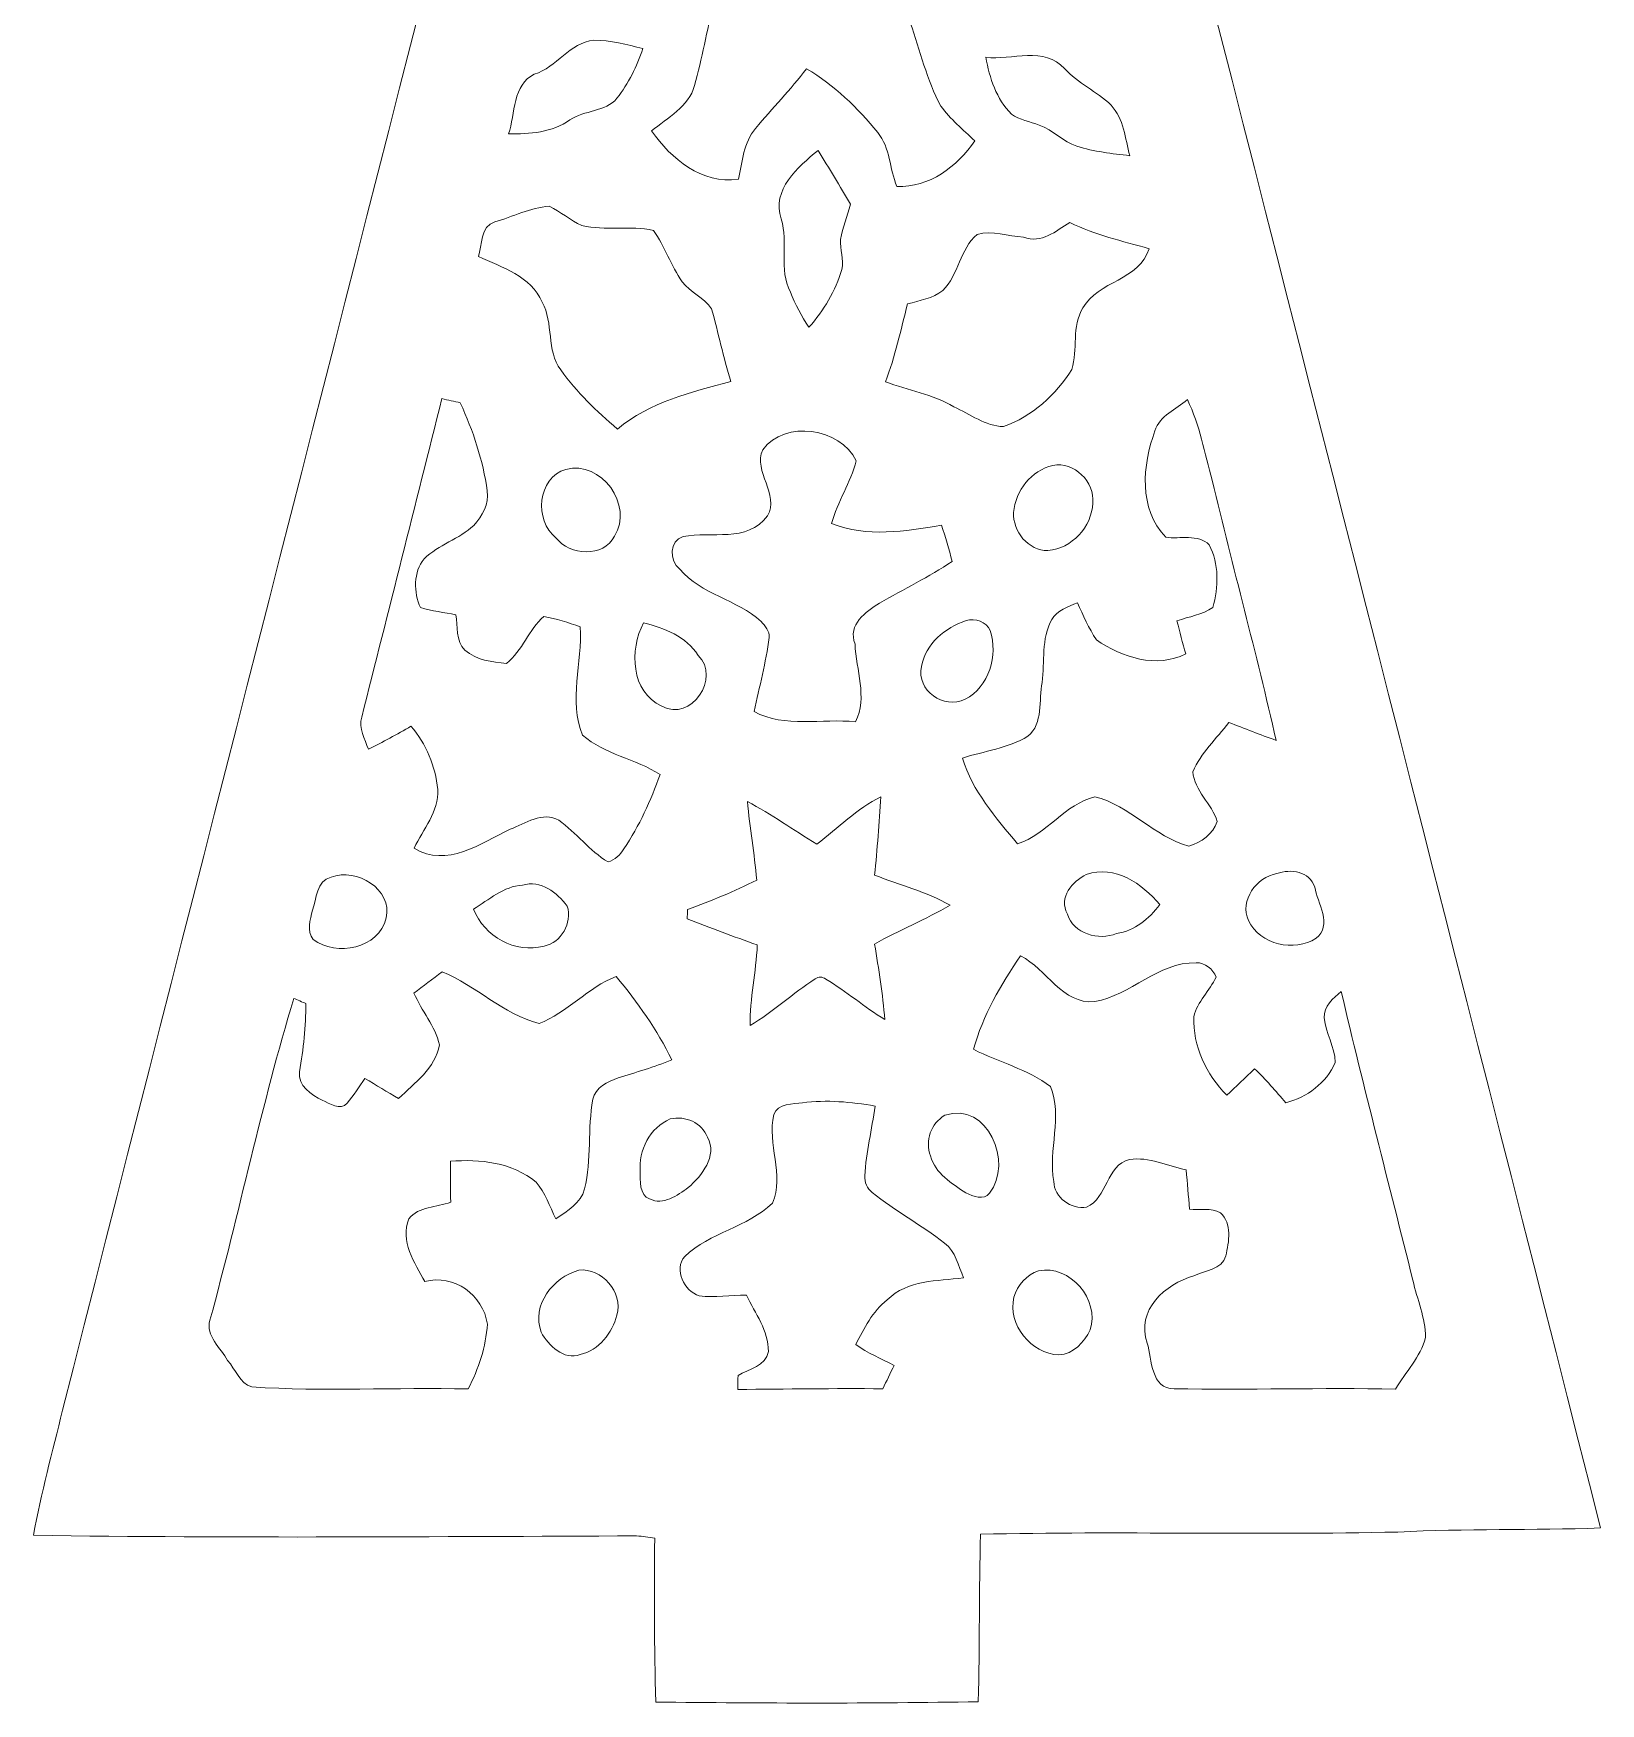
# Model space of a CAD drawing. Header units: centimetres. Extents: x -13.8 to 13.8, y -15.8 to 15.8.
# Drawn here: x -13.82 to 1.5, y -15.81 to 0.51 of the extents above; entities that cross this region are included whole.
import ezdxf

# ---------------------------------------------------------------- set-up
doc = ezdxf.new("R2010")
doc.units = ezdxf.units.CM
doc.header["$MEASUREMENT"] = 0
doc.layers.add('Layer 1', color=7, linetype='Continuous')

msp = doc.modelspace()

# ---------------------------------------------------------------- linework, layer by layer
at = {"layer": 'Layer 1', "color": 251, "lineweight": 9}
for points, knots in [([(-6.20995, 15.78736), (-6.17432, 15.79407), (-6.13833, 15.80042), (-6.10235, 15.80677), (-6.10235, 15.80677), (-5.94289, 14.9728), (-5.69313, 14.15929), (-5.4924, 13.3345), (-5.4924, 13.3345), (-3.16547, 4.19015), (-0.82444, -4.95139), (1.4979, -14.09645), (1.4979, -14.09645), (0.83785, -14.11868), (0.1771, -14.10245), (-0.4826, -14.13561), (-0.4826, -14.13561), (-1.8422, -14.16736), (-3.20287, -14.12609), (-4.56247, -14.15748), (-4.56247, -14.15748), (-4.57835, -14.70252), (-4.56953, -15.24827), (-4.58505, -15.79367), (-4.58505, -15.79367), (-5.63562, -15.81201), (-6.68655, -15.80919), (-7.73747, -15.79684), (-7.73747, -15.79684), (-7.75335, -15.26309), (-7.74947, -14.72898), (-7.7477, -14.19558), (-7.7477, -14.19558), (-7.80697, -14.18676), (-7.86588, -14.17759), (-7.9255, -14.17406), (-7.9255, -14.17406), (-9.89012, -14.17971), (-11.85545, -14.19735), (-13.82007, -14.16771), (-13.82007, -14.16771), (-13.74493, -13.75637), (-13.6331, -13.3528), (-13.53573, -12.94675), (-13.53573, -12.94675), (-11.27231, -4.05393), (-8.99548, 4.83538), (-6.73029, 13.72785), (-6.73029, 13.72785), (-6.56696, 14.41682), (-6.36058, 15.09521), (-6.20995, 15.78736), (-6.20995, 15.78736), (-6.20995, 15.78736), (-6.20995, 15.78736), (-6.20995, 15.78736)], [0, 0, 0, 0, 0.06666667, 0.06666667, 0.06666667, 0.06666667, 0.13333333, 0.13333333, 0.13333333, 0.13333333, 0.2, 0.2, 0.2, 0.2, 0.26666667, 0.26666667, 0.26666667, 0.26666667, 0.33333333, 0.33333333, 0.33333333, 0.33333333, 0.4, 0.4, 0.4, 0.4, 0.46666667, 0.46666667, 0.46666667, 0.46666667, 0.53333333, 0.53333333, 0.53333333, 0.53333333, 0.6, 0.6, 0.6, 0.6, 0.66666667, 0.66666667, 0.66666667, 0.66666667, 0.73333333, 0.73333333, 0.73333333, 0.73333333, 0.8, 0.8, 0.8, 0.8, 0.86666667, 0.86666667, 0.86666667, 0.86666667, 1, 1, 1, 1]), ([(-7.69373, 3.03092), (-7.54874, 2.86511), (-7.36882, 2.72047), (-7.29121, 2.50704), (-7.29121, 2.50704), (-7.20725, 2.28656), (-7.1434, 2.05866), (-7.06896, 1.83465), (-7.06896, 1.83465), (-7.34554, 1.76092), (-7.61859, 1.67414), (-7.89446, 1.59864), (-7.89446, 1.59864), (-8.09837, 1.56266), (-8.29204, 1.65262), (-8.47125, 1.73622), (-8.47125, 1.73622), (-8.59613, 1.46035), (-8.61236, 1.15238), (-8.49877, 0.87121), (-8.49877, 0.87121), (-8.30827, 0.9206), (-8.11671, 0.99751), (-7.91527, 0.95835), (-7.91527, 0.95835), (-7.66727, 0.91778), (-7.42491, 0.84934), (-7.17867, 0.7996), (-7.17867, 0.7996), (-7.23194, 0.53008), (-7.28733, 0.26091), (-7.35753, -0.00473), (-7.35753, -0.00473), (-7.41609, -0.21217), (-7.62247, -0.31871), (-7.77769, -0.44782), (-7.77769, -0.44782), (-7.58543, -0.72264), (-7.28839, -0.96993), (-6.92997, -0.91843), (-6.92997, -0.91843), (-6.89116, -0.74945), (-6.87811, -0.56071), (-6.76134, -0.42242), (-6.76134, -0.42242), (-6.59624, -0.22769), (-6.41985, -0.04213), (-6.26322, 0.15966), (-6.26322, 0.15966), (-5.99369, 0.00091), (-5.76298, -0.22134), (-5.56789, -0.4637), (-5.56789, -0.4637), (-5.4416, -0.61328), (-5.45571, -0.81753), (-5.38057, -0.98898), (-5.38057, -0.98898), (-5.06165, -1.0038), (-4.79143, -0.79531), (-4.61892, -0.54413), (-4.61892, -0.54413), (-4.73357, -0.43548), (-4.8581, -0.33388), (-4.94947, -0.20441), (-4.94947, -0.20441), (-5.09199, 0.04959), (-5.1495, 0.33852), (-5.2511, 0.6091), (-5.2511, 0.6091), (-4.96182, 0.72022), (-4.66795, 0.82747), (-4.36033, 0.87792), (-4.36033, 0.87792), (-4.17054, 0.88285), (-3.99803, 0.79572), (-3.82411, 0.73187), (-3.82411, 0.73187), (-3.76237, 0.85534), (-3.68512, 0.98375), (-3.69605, 1.12698), (-3.69605, 1.12698), (-3.69852, 1.29455), (-3.76378, 1.44906), (-3.81882, 1.60393), (-3.81882, 1.60393), (-4.01355, 1.54996), (-4.20828, 1.45365), (-4.41607, 1.50516), (-4.41607, 1.50516), (-4.66231, 1.54326), (-4.9022, 1.61205), (-5.14456, 1.66779), (-5.14456, 1.66779), (-5.09199, 1.94754), (-5.04049, 2.22906), (-4.95582, 2.50105), (-4.95582, 2.50105), (-4.89514, 2.69684), (-4.71099, 2.81079), (-4.56071, 2.93144), (-4.56071, 2.93144), (-4.77167, 3.16215), (-5.03908, 3.33819), (-5.34917, 3.39428), (-5.34917, 3.39428), (-5.41267, 3.2126), (-5.43489, 3.00834), (-5.56013, 2.85524), (-5.56013, 2.85524), (-5.72241, 2.66332), (-5.90162, 2.48694), (-6.06883, 2.29961), (-6.06883, 2.29961), (-6.32107, 2.48306), (-6.5405, 2.70919), (-6.74617, 2.94202), (-6.74617, 2.94202), (-6.86788, 3.07607), (-6.84459, 3.26799), (-6.87282, 3.43485), (-6.87282, 3.43485), (-7.19808, 3.43238), (-7.46054, 3.23447), (-7.69373, 3.03092), (-7.69373, 3.03092), (-7.69373, 3.03092), (-7.69373, 3.03092), (-7.69373, 3.03092)], [0, 0, 0, 0, 0.03030303, 0.03030303, 0.03030303, 0.03030303, 0.06060606, 0.06060606, 0.06060606, 0.06060606, 0.09090909, 0.09090909, 0.09090909, 0.09090909, 0.12121212, 0.12121212, 0.12121212, 0.12121212, 0.15151515, 0.15151515, 0.15151515, 0.15151515, 0.18181818, 0.18181818, 0.18181818, 0.18181818, 0.21212121, 0.21212121, 0.21212121, 0.21212121, 0.24242424, 0.24242424, 0.24242424, 0.24242424, 0.27272727, 0.27272727, 0.27272727, 0.27272727, 0.3030303, 0.3030303, 0.3030303, 0.3030303, 0.33333333, 0.33333333, 0.33333333, 0.33333333, 0.36363636, 0.36363636, 0.36363636, 0.36363636, 0.39393939, 0.39393939, 0.39393939, 0.39393939, 0.42424242, 0.42424242, 0.42424242, 0.42424242, 0.45454545, 0.45454545, 0.45454545, 0.45454545, 0.48484848, 0.48484848, 0.48484848, 0.48484848, 0.51515152, 0.51515152, 0.51515152, 0.51515152, 0.54545455, 0.54545455, 0.54545455, 0.54545455, 0.57575758, 0.57575758, 0.57575758, 0.57575758, 0.60606061, 0.60606061, 0.60606061, 0.60606061, 0.63636364, 0.63636364, 0.63636364, 0.63636364, 0.66666667, 0.66666667, 0.66666667, 0.66666667, 0.6969697, 0.6969697, 0.6969697, 0.6969697, 0.72727273, 0.72727273, 0.72727273, 0.72727273, 0.75757576, 0.75757576, 0.75757576, 0.75757576, 0.78787879, 0.78787879, 0.78787879, 0.78787879, 0.81818182, 0.81818182, 0.81818182, 0.81818182, 0.84848485, 0.84848485, 0.84848485, 0.84848485, 0.87878788, 0.87878788, 0.87878788, 0.87878788, 0.90909091, 0.90909091, 0.90909091, 0.90909091, 0.93939394, 0.93939394, 0.93939394, 0.93939394, 1, 1, 1, 1]), ([(-8.34249, 0.438), (-8.58167, 0.41578), (-8.70267, 0.17377), (-8.92492, 0.10674), (-8.92492, 0.10674), (-9.13694, 0.0062), (-9.11013, -0.28025), (-9.17575, -0.4771), (-9.17575, -0.4771), (-8.97008, -0.47922), (-8.74889, -0.46193), (-8.57532, -0.34058), (-8.57532, -0.34058), (-8.43492, -0.24145), (-8.23136, -0.26579), (-8.116, -0.12856), (-8.116, -0.12856), (-8.00523, 0.01749), (-7.91986, 0.18224), (-7.86236, 0.35616), (-7.86236, 0.35616), (-8.01934, 0.39743), (-8.1795, 0.438), (-8.34249, 0.438), (-8.34249, 0.438), (-8.34249, 0.438), (-8.34249, 0.438), (-8.34249, 0.438)], [0, 0, 0, 0, 0.125, 0.125, 0.125, 0.125, 0.25, 0.25, 0.25, 0.25, 0.375, 0.375, 0.375, 0.375, 0.5, 0.5, 0.5, 0.5, 0.625, 0.625, 0.625, 0.625, 0.75, 0.75, 0.75, 0.75, 1, 1, 1, 1]), ([(-4.51062, 0.27184), (-4.47463, 0.07005), (-4.40725, -0.13456), (-4.2612, -0.28413), (-4.2612, -0.28413), (-4.179, -0.33881), (-4.07952, -0.35645), (-3.98815, -0.39138), (-3.98815, -0.39138), (-3.85445, -0.439), (-3.75673, -0.5533), (-3.62056, -0.5967), (-3.62056, -0.5967), (-3.45369, -0.64996), (-3.27801, -0.66901), (-3.1048, -0.68983), (-3.1048, -0.68983), (-3.14783, -0.52261), (-3.163, -0.32823), (-3.28683, -0.19523), (-3.28683, -0.19523), (-3.42653, -0.06012), (-3.61138, 0.01643), (-3.74227, 0.16178), (-3.74227, 0.16178), (-3.93241, 0.38297), (-4.26297, 0.24186), (-4.51062, 0.27184), (-4.51062, 0.27184), (-4.51062, 0.27184), (-4.51062, 0.27184), (-4.51062, 0.27184)], [0, 0, 0, 0, 0.11111111, 0.11111111, 0.11111111, 0.11111111, 0.22222222, 0.22222222, 0.22222222, 0.22222222, 0.33333333, 0.33333333, 0.33333333, 0.33333333, 0.44444444, 0.44444444, 0.44444444, 0.44444444, 0.55555556, 0.55555556, 0.55555556, 0.55555556, 0.66666667, 0.66666667, 0.66666667, 0.66666667, 0.77777778, 0.77777778, 0.77777778, 0.77777778, 1, 1, 1, 1]), ([(-6.51157, -1.3079), (-6.43537, -1.54108), (-6.53979, -1.79826), (-6.42055, -2.02156), (-6.42055, -2.02156), (-6.37505, -2.14257), (-6.31155, -2.25757), (-6.23958, -2.36552), (-6.23958, -2.36552), (-6.09388, -2.20289), (-5.98276, -2.00957), (-5.91714, -1.80108), (-5.91714, -1.80108), (-5.89527, -1.70336), (-5.93972, -1.60599), (-5.93125, -1.50792), (-5.93125, -1.50792), (-5.91114, -1.39045), (-5.86246, -1.27897), (-5.83424, -1.16431), (-5.83424, -1.16431), (-5.93795, -0.98757), (-6.04308, -0.81189), (-6.14997, -0.63762), (-6.14997, -0.63762), (-6.34894, -0.79954), (-6.60576, -1.02285), (-6.51157, -1.3079), (-6.51157, -1.3079), (-6.51157, -1.3079), (-6.51157, -1.3079), (-6.51157, -1.3079)], [0, 0, 0, 0, 0.11111111, 0.11111111, 0.11111111, 0.11111111, 0.22222222, 0.22222222, 0.22222222, 0.22222222, 0.33333333, 0.33333333, 0.33333333, 0.33333333, 0.44444444, 0.44444444, 0.44444444, 0.44444444, 0.55555556, 0.55555556, 0.55555556, 0.55555556, 0.66666667, 0.66666667, 0.66666667, 0.66666667, 0.77777778, 0.77777778, 0.77777778, 0.77777778, 1, 1, 1, 1]), ([(-9.31122, -1.33682), (-9.45197, -1.37845), (-9.43257, -1.56825), (-9.47032, -1.67408), (-9.47032, -1.67408), (-9.23784, -1.78203), (-8.95985, -1.86493), (-8.84661, -2.11964), (-8.84661, -2.11964), (-8.73407, -2.3246), (-8.80815, -2.5913), (-8.66528, -2.78322), (-8.66528, -2.78322), (-8.51006, -3.00124), (-8.31427, -3.18504), (-8.11248, -3.35966), (-8.11248, -3.35966), (-7.79533, -3.0979), (-7.39034, -2.99877), (-7.00228, -2.89399), (-7.00228, -2.89399), (-7.07813, -2.66081), (-7.1247, -2.4195), (-7.19173, -2.18421), (-7.19173, -2.18421), (-7.26334, -2.07519), (-7.40092, -2.0265), (-7.47924, -1.92138), (-7.47924, -1.92138), (-7.5879, -1.76298), (-7.64681, -1.5753), (-7.7597, -1.42043), (-7.7597, -1.42043), (-7.9883, -1.36787), (-8.2303, -1.4296), (-8.45961, -1.37069), (-8.45961, -1.37069), (-8.57356, -1.32342), (-8.66563, -1.23487), (-8.77746, -1.18336), (-8.77746, -1.18336), (-8.96302, -1.19642), (-9.13447, -1.28602), (-9.31122, -1.33682), (-9.31122, -1.33682), (-9.31122, -1.33682), (-9.31122, -1.33682), (-9.31122, -1.33682)], [0, 0, 0, 0, 0.07692308, 0.07692308, 0.07692308, 0.07692308, 0.15384615, 0.15384615, 0.15384615, 0.15384615, 0.23076923, 0.23076923, 0.23076923, 0.23076923, 0.30769231, 0.30769231, 0.30769231, 0.30769231, 0.38461538, 0.38461538, 0.38461538, 0.38461538, 0.46153846, 0.46153846, 0.46153846, 0.46153846, 0.53846154, 0.53846154, 0.53846154, 0.53846154, 0.61538462, 0.61538462, 0.61538462, 0.61538462, 0.69230769, 0.69230769, 0.69230769, 0.69230769, 0.76923077, 0.76923077, 0.76923077, 0.76923077, 0.84615385, 0.84615385, 0.84615385, 0.84615385, 1, 1, 1, 1]), ([(-4.14196, -1.48393), (-4.2926, -1.48111), (-4.44782, -1.41055), (-4.59634, -1.45924), (-4.59634, -1.45924), (-4.76462, -1.59964), (-4.77661, -1.85329), (-4.93113, -2.00675), (-4.93113, -2.00675), (-5.0292, -2.08612), (-5.15902, -2.10376), (-5.27685, -2.13764), (-5.27685, -2.13764), (-5.34176, -2.39304), (-5.39715, -2.65234), (-5.4931, -2.89858), (-5.4931, -2.89858), (-5.26909, -2.97901), (-5.03026, -3.0217), (-4.82247, -3.14376), (-4.82247, -3.14376), (-4.66443, -3.21185), (-4.51485, -3.33356), (-4.33705, -3.33567), (-4.33705, -3.33567), (-4.05941, -3.2376), (-3.82552, -3.02452), (-3.66995, -2.77758), (-3.66995, -2.77758), (-3.60962, -2.58248), (-3.67524, -2.35741), (-3.56235, -2.17714), (-3.56235, -2.17714), (-3.41418, -1.9115), (-3.00813, -1.90938), (-2.915, -1.59788), (-2.915, -1.59788), (-3.17747, -1.52521), (-3.44311, -1.4603), (-3.69005, -1.34282), (-3.69005, -1.34282), (-3.82728, -1.4229), (-3.96628, -1.55555), (-4.14196, -1.48393), (-4.14196, -1.48393), (-4.14196, -1.48393), (-4.14196, -1.48393), (-4.14196, -1.48393)], [0, 0, 0, 0, 0.07692308, 0.07692308, 0.07692308, 0.07692308, 0.15384615, 0.15384615, 0.15384615, 0.15384615, 0.23076923, 0.23076923, 0.23076923, 0.23076923, 0.30769231, 0.30769231, 0.30769231, 0.30769231, 0.38461538, 0.38461538, 0.38461538, 0.38461538, 0.46153846, 0.46153846, 0.46153846, 0.46153846, 0.53846154, 0.53846154, 0.53846154, 0.53846154, 0.61538462, 0.61538462, 0.61538462, 0.61538462, 0.69230769, 0.69230769, 0.69230769, 0.69230769, 0.76923077, 0.76923077, 0.76923077, 0.76923077, 0.84615385, 0.84615385, 0.84615385, 0.84615385, 1, 1, 1, 1]), ([(-9.82698, -3.06297), (-10.08733, -4.10014), (-10.34803, -5.13731), (-10.6112, -6.17412), (-10.6112, -6.17412), (-10.64472, -6.28384), (-10.58192, -6.38826), (-10.54488, -6.48774), (-10.54488, -6.48774), (-10.40306, -6.41895), (-10.26583, -6.34169), (-10.12966, -6.26302), (-10.12966, -6.26302), (-9.98079, -6.43553), (-9.88977, -6.6539), (-9.8686, -6.88074), (-9.8686, -6.88074), (-9.85555, -7.10016), (-10.01183, -7.26738), (-10.09897, -7.45506), (-10.09897, -7.45506), (-9.78076, -7.65085), (-9.44562, -7.40708), (-9.15846, -7.26985), (-9.15846, -7.26985), (-9.01594, -7.21376), (-8.84026, -7.09064), (-8.68539, -7.18166), (-8.68539, -7.18166), (-8.51288, -7.3023), (-8.38553, -7.48046), (-8.20314, -7.58911), (-8.20314, -7.58911), (-8.13435, -7.57289), (-8.08637, -7.51679), (-8.04827, -7.46105), (-8.04827, -7.46105), (-7.89763, -7.23669), (-7.78545, -6.98939), (-7.69514, -6.73539), (-7.69514, -6.73539), (-7.93432, -6.57911), (-8.23912, -6.5403), (-8.45326, -6.3498), (-8.45326, -6.3498), (-8.59014, -6.01608), (-8.45255, -5.63896), (-8.47584, -5.29147), (-8.47584, -5.29147), (-8.59225, -5.24949), (-8.71079, -5.21562), (-8.83144, -5.18987), (-8.83144, -5.18987), (-8.97819, -5.32216), (-9.04028, -5.5236), (-9.1955, -5.64989), (-9.1955, -5.64989), (-9.33591, -5.63719), (-9.49148, -5.61779), (-9.60155, -5.52007), (-9.60155, -5.52007), (-9.69363, -5.43117), (-9.67211, -5.28618), (-9.69045, -5.17364), (-9.69045, -5.17364), (-9.80581, -5.15142), (-9.92434, -5.13907), (-10.03617, -5.1045), (-10.03617, -5.1045), (-10.10567, -4.9581), (-10.10673, -4.75665), (-10.0016, -4.62754), (-10.0016, -4.62754), (-9.85978, -4.49102), (-9.65905, -4.43493), (-9.51547, -4.30087), (-9.51547, -4.30087), (-9.43116, -4.21197), (-9.3666, -4.09062), (-9.38459, -3.96467), (-9.38459, -3.96467), (-9.42552, -3.66622), (-9.52218, -3.37765), (-9.64741, -3.10425), (-9.64741, -3.10425), (-9.70738, -3.09049), (-9.76736, -3.07638), (-9.82698, -3.06297), (-9.82698, -3.06297), (-9.82698, -3.06297), (-9.82698, -3.06297), (-9.82698, -3.06297)], [0, 0, 0, 0, 0.04166667, 0.04166667, 0.04166667, 0.04166667, 0.08333333, 0.08333333, 0.08333333, 0.08333333, 0.125, 0.125, 0.125, 0.125, 0.16666667, 0.16666667, 0.16666667, 0.16666667, 0.20833333, 0.20833333, 0.20833333, 0.20833333, 0.25, 0.25, 0.25, 0.25, 0.29166667, 0.29166667, 0.29166667, 0.29166667, 0.33333333, 0.33333333, 0.33333333, 0.33333333, 0.375, 0.375, 0.375, 0.375, 0.41666667, 0.41666667, 0.41666667, 0.41666667, 0.45833333, 0.45833333, 0.45833333, 0.45833333, 0.5, 0.5, 0.5, 0.5, 0.54166667, 0.54166667, 0.54166667, 0.54166667, 0.58333333, 0.58333333, 0.58333333, 0.58333333, 0.625, 0.625, 0.625, 0.625, 0.66666667, 0.66666667, 0.66666667, 0.66666667, 0.70833333, 0.70833333, 0.70833333, 0.70833333, 0.75, 0.75, 0.75, 0.75, 0.79166667, 0.79166667, 0.79166667, 0.79166667, 0.83333333, 0.83333333, 0.83333333, 0.83333333, 0.875, 0.875, 0.875, 0.875, 0.91666667, 0.91666667, 0.91666667, 0.91666667, 1, 1, 1, 1]), ([(-2.8582, -3.37765), (-2.98132, -3.71597), (-3.01942, -4.13542), (-2.75202, -4.41764), (-2.75202, -4.41764), (-2.61267, -4.43493), (-2.43734, -4.38341), (-2.32727, -4.49172), (-2.32727, -4.49172), (-2.23026, -4.67411), (-2.2352, -4.9073), (-2.29305, -5.10238), (-2.29305, -5.10238), (-2.39607, -5.17506), (-2.52589, -5.19234), (-2.64266, -5.23397), (-2.64266, -5.23397), (-2.6162, -5.34227), (-2.58727, -5.44987), (-2.55693, -5.55711), (-2.55693, -5.55711), (-2.84057, -5.70281), (-3.18347, -5.58922), (-3.4297, -5.42059), (-3.4297, -5.42059), (-3.50485, -5.30594), (-3.56058, -5.18105), (-3.61562, -5.05687), (-3.61562, -5.05687), (-3.70628, -5.09885), (-3.81388, -5.12884), (-3.86715, -5.22197), (-3.86715, -5.22197), (-3.97051, -5.41001), (-3.93453, -5.63155), (-3.96169, -5.83616), (-3.96169, -5.83616), (-3.99485, -6.0062), (-3.94688, -6.23621), (-4.10069, -6.36145), (-4.10069, -6.36145), (-4.29436, -6.47998), (-4.52684, -6.50644), (-4.74027, -6.57452), (-4.74027, -6.57452), (-4.64079, -6.89979), (-4.41395, -7.15661), (-4.20017, -7.41272), (-4.20017, -7.41272), (-3.91442, -7.31783), (-3.73592, -7.02396), (-3.44523, -6.95306), (-3.44523, -6.95306), (-3.1055, -7.03525), (-2.86385, -7.34534), (-2.52624, -7.43424), (-2.52624, -7.43424), (-2.40524, -7.39967), (-2.292, -7.31642), (-2.24825, -7.19541), (-2.24825, -7.19541), (-2.30293, -7.02079), (-2.47156, -6.89344), (-2.48849, -6.70752), (-2.48849, -6.70752), (-2.40665, -6.52584), (-2.25707, -6.38332), (-2.13677, -6.22739), (-2.13677, -6.22739), (-1.9812, -6.28278), (-1.82986, -6.34945), (-1.67287, -6.40131), (-1.67287, -6.40131), (-1.86655, -5.55112), (-2.09656, -4.70939), (-2.29905, -3.86096), (-2.29905, -3.86096), (-2.37384, -3.59673), (-2.41829, -3.32015), (-2.54141, -3.07285), (-2.54141, -3.07285), (-2.65042, -3.1681), (-2.8127, -3.22878), (-2.8582, -3.37765), (-2.8582, -3.37765), (-2.8582, -3.37765), (-2.8582, -3.37765), (-2.8582, -3.37765)], [0, 0, 0, 0, 0.04347826, 0.04347826, 0.04347826, 0.04347826, 0.08695652, 0.08695652, 0.08695652, 0.08695652, 0.13043478, 0.13043478, 0.13043478, 0.13043478, 0.17391304, 0.17391304, 0.17391304, 0.17391304, 0.2173913, 0.2173913, 0.2173913, 0.2173913, 0.26086957, 0.26086957, 0.26086957, 0.26086957, 0.30434783, 0.30434783, 0.30434783, 0.30434783, 0.34782609, 0.34782609, 0.34782609, 0.34782609, 0.39130435, 0.39130435, 0.39130435, 0.39130435, 0.43478261, 0.43478261, 0.43478261, 0.43478261, 0.47826087, 0.47826087, 0.47826087, 0.47826087, 0.52173913, 0.52173913, 0.52173913, 0.52173913, 0.56521739, 0.56521739, 0.56521739, 0.56521739, 0.60869565, 0.60869565, 0.60869565, 0.60869565, 0.65217391, 0.65217391, 0.65217391, 0.65217391, 0.69565217, 0.69565217, 0.69565217, 0.69565217, 0.73913043, 0.73913043, 0.73913043, 0.73913043, 0.7826087, 0.7826087, 0.7826087, 0.7826087, 0.82608696, 0.82608696, 0.82608696, 0.82608696, 0.86956522, 0.86956522, 0.86956522, 0.86956522, 0.91304348, 0.91304348, 0.91304348, 0.91304348, 1, 1, 1, 1]), ([(-6.69184, -3.56286), (-6.7878, -3.77312), (-6.52286, -3.99889), (-6.64457, -4.20879), (-6.64457, -4.20879), (-6.84671, -4.47902), (-7.19349, -4.35237), (-7.4683, -4.41128), (-7.4683, -4.41128), (-7.60448, -4.45114), (-7.608, -4.6473), (-7.50182, -4.72773), (-7.50182, -4.72773), (-7.29509, -4.97715), (-6.94337, -5.02548), (-6.70807, -5.23997), (-6.70807, -5.23997), (-6.66891, -5.28265), (-6.6227, -5.3331), (-6.62728, -5.39589), (-6.62728, -5.39589), (-6.6615, -5.63966), (-6.72359, -5.87885), (-6.7758, -6.11944), (-6.7758, -6.11944), (-6.47382, -6.28384), (-6.11152, -6.1847), (-5.78485, -6.22069), (-5.78485, -6.22069), (-5.66455, -5.97833), (-5.78062, -5.71339), (-5.78943, -5.46151), (-5.78943, -5.46151), (-5.86211, -5.26713), (-5.68642, -5.14613), (-5.54955, -5.0597), (-5.54955, -5.0597), (-5.31072, -4.92846), (-5.06942, -4.80146), (-4.8394, -4.65435), (-4.8394, -4.65435), (-4.87186, -4.5337), (-4.90326, -4.41552), (-4.94559, -4.29911), (-4.94559, -4.29911), (-5.29802, -4.36049), (-5.67513, -4.42011), (-6.01839, -4.28323), (-6.01839, -4.28323), (-5.96088, -4.0698), (-5.83142, -3.88318), (-5.77673, -3.66975), (-5.77673, -3.66975), (-5.93725, -3.35049), (-6.47206, -3.26617), (-6.69184, -3.56286), (-6.69184, -3.56286), (-6.69184, -3.56286), (-6.69184, -3.56286), (-6.69184, -3.56286)], [0, 0, 0, 0, 0.0625, 0.0625, 0.0625, 0.0625, 0.125, 0.125, 0.125, 0.125, 0.1875, 0.1875, 0.1875, 0.1875, 0.25, 0.25, 0.25, 0.25, 0.3125, 0.3125, 0.3125, 0.3125, 0.375, 0.375, 0.375, 0.375, 0.4375, 0.4375, 0.4375, 0.4375, 0.5, 0.5, 0.5, 0.5, 0.5625, 0.5625, 0.5625, 0.5625, 0.625, 0.625, 0.625, 0.625, 0.6875, 0.6875, 0.6875, 0.6875, 0.75, 0.75, 0.75, 0.75, 0.8125, 0.8125, 0.8125, 0.8125, 0.875, 0.875, 0.875, 0.875, 1, 1, 1, 1]), ([(-8.61624, -3.75371), (-8.89353, -3.83344), (-8.92739, -4.25501), (-8.71326, -4.42187), (-8.71326, -4.42187), (-8.57955, -4.59791), (-8.24583, -4.61908), (-8.13999, -4.406), (-8.13999, -4.406), (-7.9502, -4.10579), (-8.27123, -3.66164), (-8.61624, -3.75371), (-8.61624, -3.75371), (-8.61624, -3.75371), (-8.61624, -3.75371), (-8.61624, -3.75371)], [0, 0, 0, 0, 0.2, 0.2, 0.2, 0.2, 0.4, 0.4, 0.4, 0.4, 0.6, 0.6, 0.6, 0.6, 1, 1, 1, 1]), ([(-3.85621, -3.71491), (-4.06717, -3.76324), (-4.22134, -3.96256), (-4.24003, -4.17421), (-4.24003, -4.17421), (-4.24885, -4.36049), (-4.09751, -4.54923), (-3.90348, -4.54676), (-3.90348, -4.54676), (-3.67136, -4.52912), (-3.47592, -4.31568), (-3.46533, -4.08497), (-3.46533, -4.08497), (-3.44452, -3.87506), (-3.64702, -3.67646), (-3.85621, -3.71491), (-3.85621, -3.71491), (-3.85621, -3.71491), (-3.85621, -3.71491), (-3.85621, -3.71491)], [0, 0, 0, 0, 0.16666667, 0.16666667, 0.16666667, 0.16666667, 0.33333333, 0.33333333, 0.33333333, 0.33333333, 0.5, 0.5, 0.5, 0.5, 0.66666667, 0.66666667, 0.66666667, 0.66666667, 1, 1, 1, 1]), ([(-4.70358, -5.23115), (-4.90608, -5.30135), (-5.10328, -5.45657), (-5.13821, -5.67988), (-5.13821, -5.67988), (-5.19536, -5.91483), (-4.91772, -6.10145), (-4.71382, -5.9995), (-4.71382, -5.9995), (-4.47816, -5.88061), (-4.38891, -5.57052), (-4.46828, -5.32887), (-4.46828, -5.32887), (-4.50356, -5.24067), (-4.61715, -5.20398), (-4.70358, -5.23115), (-4.70358, -5.23115), (-4.70358, -5.23115), (-4.70358, -5.23115), (-4.70358, -5.23115)], [0, 0, 0, 0, 0.16666667, 0.16666667, 0.16666667, 0.16666667, 0.33333333, 0.33333333, 0.33333333, 0.33333333, 0.5, 0.5, 0.5, 0.5, 0.66666667, 0.66666667, 0.66666667, 0.66666667, 1, 1, 1, 1]), ([(-7.85671, -5.25337), (-7.995, -5.51866), (-7.9823, -5.92753), (-7.67785, -6.06758), (-7.67785, -6.06758), (-7.3921, -6.22422), (-7.09718, -5.78995), (-7.32331, -5.57122), (-7.32331, -5.57122), (-7.43761, -5.38743), (-7.65669, -5.30347), (-7.85671, -5.25337), (-7.85671, -5.25337), (-7.85671, -5.25337), (-7.85671, -5.25337), (-7.85671, -5.25337)], [0, 0, 0, 0, 0.2, 0.2, 0.2, 0.2, 0.4, 0.4, 0.4, 0.4, 0.6, 0.6, 0.6, 0.6, 1, 1, 1, 1]), ([(-6.16162, -7.41555), (-6.3888, -7.27655), (-6.60894, -7.12592), (-6.84177, -6.99751), (-6.84177, -6.99751), (-6.81672, -7.25397), (-6.77333, -7.50868), (-6.7504, -7.76585), (-6.7504, -7.76585), (-6.96736, -7.88051), (-7.19702, -7.96729), (-7.42562, -8.05513), (-7.42562, -8.05513), (-7.42668, -8.07805), (-7.4295, -8.12357), (-7.43056, -8.14615), (-7.43056, -8.14615), (-7.20266, -8.23186), (-6.97442, -8.319), (-6.74476, -8.4005), (-6.74476, -8.4005), (-6.75499, -8.66403), (-6.8199, -8.92332), (-6.81461, -9.1879), (-6.81461, -9.1879), (-6.58989, -9.05455), (-6.40009, -8.87146), (-6.17925, -8.73247), (-6.17925, -8.73247), (-6.14398, -8.70918), (-6.10835, -8.70953), (-6.07342, -8.73388), (-6.07342, -8.73388), (-5.8741, -8.85453), (-5.69665, -9.00762), (-5.49839, -9.13004), (-5.49839, -9.13004), (-5.5185, -8.88204), (-5.55695, -8.63651), (-5.59858, -8.39168), (-5.59858, -8.39168), (-5.35834, -8.25375), (-5.0994, -8.15179), (-4.86022, -8.01139), (-4.86022, -8.01139), (-5.09235, -7.88227), (-5.35058, -7.81207), (-5.59752, -7.71894), (-5.59752, -7.71894), (-5.57353, -7.46352), (-5.55202, -7.20811), (-5.53755, -6.95235), (-5.53755, -6.95235), (-5.77038, -7.07053), (-5.957, -7.2568), (-6.16162, -7.41555), (-6.16162, -7.41555), (-6.16162, -7.41555), (-6.16162, -7.41555), (-6.16162, -7.41555)], [0, 0, 0, 0, 0.0625, 0.0625, 0.0625, 0.0625, 0.125, 0.125, 0.125, 0.125, 0.1875, 0.1875, 0.1875, 0.1875, 0.25, 0.25, 0.25, 0.25, 0.3125, 0.3125, 0.3125, 0.3125, 0.375, 0.375, 0.375, 0.375, 0.4375, 0.4375, 0.4375, 0.4375, 0.5, 0.5, 0.5, 0.5, 0.5625, 0.5625, 0.5625, 0.5625, 0.625, 0.625, 0.625, 0.625, 0.6875, 0.6875, 0.6875, 0.6875, 0.75, 0.75, 0.75, 0.75, 0.8125, 0.8125, 0.8125, 0.8125, 0.875, 0.875, 0.875, 0.875, 1, 1, 1, 1]), ([(-10.91036, -7.73834), (-11.05464, -7.76691), (-11.05112, -7.95706), (-11.09345, -8.06113), (-11.09345, -8.06113), (-11.11215, -8.1525), (-11.15342, -8.26362), (-11.08604, -8.34546), (-11.08604, -8.34546), (-10.85532, -8.51727), (-10.44504, -8.43754), (-10.37202, -8.13698), (-10.37202, -8.13698), (-10.30817, -7.85581), (-10.6613, -7.64238), (-10.91036, -7.73834), (-10.91036, -7.73834), (-10.91036, -7.73834), (-10.91036, -7.73834), (-10.91036, -7.73834)], [0, 0, 0, 0, 0.16666667, 0.16666667, 0.16666667, 0.16666667, 0.33333333, 0.33333333, 0.33333333, 0.33333333, 0.5, 0.5, 0.5, 0.5, 0.66666667, 0.66666667, 0.66666667, 0.66666667, 1, 1, 1, 1]), ([(-3.52883, -7.71223), (-3.66607, -7.78173), (-3.80083, -7.93131), (-3.71404, -8.09994), (-3.71404, -8.09994), (-3.65619, -8.28831), (-3.40536, -8.36205), (-3.23427, -8.28901), (-3.23427, -8.28901), (-3.0547, -8.26362), (-2.91641, -8.14439), (-2.81023, -8.00645), (-2.81023, -8.00645), (-2.98273, -7.80113), (-3.24838, -7.61522), (-3.52883, -7.71223), (-3.52883, -7.71223), (-3.52883, -7.71223), (-3.52883, -7.71223), (-3.52883, -7.71223)], [0, 0, 0, 0, 0.16666667, 0.16666667, 0.16666667, 0.16666667, 0.33333333, 0.33333333, 0.33333333, 0.33333333, 0.5, 0.5, 0.5, 0.5, 0.66666667, 0.66666667, 0.66666667, 0.66666667, 1, 1, 1, 1]), ([(-1.66687, -7.70377), (-1.86196, -7.73799), (-2.03553, -7.96341), (-1.94275, -8.16237), (-1.94275, -8.16237), (-1.83162, -8.39874), (-1.49578, -8.47281), (-1.2827, -8.33559), (-1.2827, -8.33559), (-1.12007, -8.20859), (-1.26965, -7.98669), (-1.29646, -7.83429), (-1.29646, -7.83429), (-1.34585, -7.68295), (-1.53176, -7.65226), (-1.66687, -7.70377), (-1.66687, -7.70377), (-1.66687, -7.70377), (-1.66687, -7.70377), (-1.66687, -7.70377)], [0, 0, 0, 0, 0.16666667, 0.16666667, 0.16666667, 0.16666667, 0.33333333, 0.33333333, 0.33333333, 0.33333333, 0.5, 0.5, 0.5, 0.5, 0.66666667, 0.66666667, 0.66666667, 0.66666667, 1, 1, 1, 1]), ([(-9.03922, -7.8156), (-9.22443, -7.82758), (-9.36907, -7.95847), (-9.519, -8.05196), (-9.519, -8.05196), (-9.41317, -8.31477), (-9.10978, -8.48975), (-8.82932, -8.41143), (-8.82932, -8.41143), (-8.65963, -8.37898), (-8.55274, -8.18601), (-8.60143, -8.02056), (-8.60143, -8.02056), (-8.70232, -7.88792), (-8.86001, -7.76515), (-9.03922, -7.8156), (-9.03922, -7.8156), (-9.03922, -7.8156), (-9.03922, -7.8156), (-9.03922, -7.8156)], [0, 0, 0, 0, 0.16666667, 0.16666667, 0.16666667, 0.16666667, 0.33333333, 0.33333333, 0.33333333, 0.33333333, 0.5, 0.5, 0.5, 0.5, 0.66666667, 0.66666667, 0.66666667, 0.66666667, 1, 1, 1, 1]), ([(-4.17124, -8.50634), (-4.36245, -8.78891), (-4.54095, -9.08771), (-4.63127, -9.41968), (-4.63127, -9.41968), (-4.38467, -9.54809), (-4.09963, -9.61193), (-3.87914, -9.78374), (-3.87914, -9.78374), (-3.75885, -10.07125), (-3.90278, -10.40534), (-3.84704, -10.71014), (-3.84704, -10.71014), (-3.84387, -10.86783), (-3.67559, -10.98777), (-3.52601, -10.96061), (-3.52601, -10.96061), (-3.31787, -10.87453), (-3.33869, -10.55068), (-3.10585, -10.49741), (-3.10585, -10.49741), (-2.91747, -10.46637), (-2.73403, -10.56021), (-2.55199, -10.59831), (-2.55199, -10.59831), (-2.54141, -10.72531), (-2.53083, -10.85301), (-2.5206, -10.98142), (-2.5206, -10.98142), (-2.42288, -10.99236), (-2.30928, -10.96661), (-2.21862, -11.01635), (-2.21862, -11.01635), (-2.1015, -11.12112), (-2.13325, -11.30139), (-2.16641, -11.43651), (-2.16641, -11.43651), (-2.20063, -11.57339), (-2.37878, -11.58044), (-2.47862, -11.63442), (-2.47862, -11.63442), (-2.75449, -11.70709), (-3.05082, -11.97449), (-2.93264, -12.28917), (-2.93264, -12.28917), (-2.88925, -12.45004), (-2.89701, -12.74037), (-2.67088, -12.73579), (-2.67088, -12.73579), (-1.9498, -12.74814), (-1.22802, -12.72591), (-0.50623, -12.73932), (-0.50623, -12.73932), (-0.40675, -12.57492), (-0.26423, -12.42534), (-0.21378, -12.23661), (-0.21378, -12.23661), (-0.21413, -12.04364), (-0.29492, -11.86231), (-0.33725, -11.6764), (-0.33725, -11.6764), (-0.57044, -10.73554), (-0.81668, -9.79821), (-1.03717, -8.85417), (-1.03717, -8.85417), (-1.11654, -8.92049), (-1.2072, -8.99739), (-1.20332, -9.1117), (-1.20332, -9.1117), (-1.19027, -9.26199), (-1.09855, -9.39428), (-1.09573, -9.54844), (-1.09573, -9.54844), (-1.18322, -9.74952), (-1.37019, -9.88781), (-1.57903, -9.94249), (-1.57903, -9.94249), (-1.67746, -9.82855), (-1.77412, -9.71389), (-1.88348, -9.61052), (-1.88348, -9.61052), (-1.97485, -9.69661), (-2.06587, -9.78268), (-2.15688, -9.86947), (-2.15688, -9.86947), (-2.35373, -9.66415), (-2.49026, -9.39146), (-2.4772, -9.10147), (-2.4772, -9.10147), (-2.4444, -8.95401), (-2.32198, -8.84818), (-2.26025, -8.71377), (-2.26025, -8.71377), (-2.29129, -8.6351), (-2.3689, -8.57125), (-2.45604, -8.57406), (-2.45604, -8.57406), (-2.82892, -8.56878), (-3.09245, -8.89191), (-3.44664, -8.95366), (-3.44664, -8.95366), (-3.76555, -8.98364), (-3.91477, -8.6358), (-4.17124, -8.50634), (-4.17124, -8.50634), (-4.17124, -8.50634), (-4.17124, -8.50634), (-4.17124, -8.50634)], [0, 0, 0, 0, 0.03571429, 0.03571429, 0.03571429, 0.03571429, 0.07142857, 0.07142857, 0.07142857, 0.07142857, 0.10714286, 0.10714286, 0.10714286, 0.10714286, 0.14285714, 0.14285714, 0.14285714, 0.14285714, 0.17857143, 0.17857143, 0.17857143, 0.17857143, 0.21428571, 0.21428571, 0.21428571, 0.21428571, 0.25, 0.25, 0.25, 0.25, 0.28571429, 0.28571429, 0.28571429, 0.28571429, 0.32142857, 0.32142857, 0.32142857, 0.32142857, 0.35714286, 0.35714286, 0.35714286, 0.35714286, 0.39285714, 0.39285714, 0.39285714, 0.39285714, 0.42857143, 0.42857143, 0.42857143, 0.42857143, 0.46428571, 0.46428571, 0.46428571, 0.46428571, 0.5, 0.5, 0.5, 0.5, 0.53571429, 0.53571429, 0.53571429, 0.53571429, 0.57142857, 0.57142857, 0.57142857, 0.57142857, 0.60714286, 0.60714286, 0.60714286, 0.60714286, 0.64285714, 0.64285714, 0.64285714, 0.64285714, 0.67857143, 0.67857143, 0.67857143, 0.67857143, 0.71428571, 0.71428571, 0.71428571, 0.71428571, 0.75, 0.75, 0.75, 0.75, 0.78571429, 0.78571429, 0.78571429, 0.78571429, 0.82142857, 0.82142857, 0.82142857, 0.82142857, 0.85714286, 0.85714286, 0.85714286, 0.85714286, 0.89285714, 0.89285714, 0.89285714, 0.89285714, 0.92857143, 0.92857143, 0.92857143, 0.92857143, 1, 1, 1, 1]), ([(-10.10003, -8.87075), (-10.02912, -9.04397), (-9.89012, -9.19143), (-9.85097, -9.37699), (-9.85097, -9.37699), (-9.88977, -9.60559), (-10.09579, -9.74882), (-10.24996, -9.90087), (-10.24996, -9.90087), (-10.36002, -9.8356), (-10.47009, -9.77034), (-10.57945, -9.70472), (-10.57945, -9.70472), (-10.63766, -9.78409), (-10.6867, -9.87159), (-10.75372, -9.94496), (-10.75372, -9.94496), (-10.81581, -10.0261), (-10.92835, -9.94531), (-10.99608, -9.91709), (-10.99608, -9.91709), (-11.10262, -9.86488), (-11.2395, -9.77669), (-11.21798, -9.63839), (-11.21798, -9.63839), (-11.18164, -9.41827), (-11.15413, -9.19601), (-11.15801, -8.97271), (-11.15801, -8.97271), (-11.18693, -8.96), (-11.24479, -8.93496), (-11.27372, -8.9226), (-11.27372, -8.9226), (-11.58981, -9.95837), (-11.80853, -11.02094), (-12.09393, -12.06551), (-12.09393, -12.06551), (-12.14085, -12.22038), (-11.98562, -12.33785), (-11.92283, -12.46097), (-11.92283, -12.46097), (-11.84451, -12.54141), (-11.80606, -12.68464), (-11.68647, -12.7185), (-11.68647, -12.7185), (-10.98268, -12.76401), (-10.27606, -12.72274), (-9.57121, -12.73791), (-9.57121, -12.73791), (-9.4675, -12.54211), (-9.39623, -12.32551), (-9.38318, -12.10361), (-9.38318, -12.10361), (-9.42163, -11.82386), (-9.71021, -11.60796), (-9.9949, -11.6898), (-9.9949, -11.6898), (-10.09085, -11.50636), (-10.24043, -11.29187), (-10.15047, -11.07526), (-10.15047, -11.07526), (-10.05452, -10.95461), (-9.87813, -10.96202), (-9.74125, -10.91404), (-9.74125, -10.91404), (-9.74231, -10.78069), (-9.74372, -10.64664), (-9.74478, -10.51399), (-9.74478, -10.51399), (-9.45444, -10.48965), (-9.138, -10.52422), (-8.90693, -10.7179), (-8.90693, -10.7179), (-8.81697, -10.82091), (-8.77464, -10.95497), (-8.71255, -11.07526), (-8.71255, -11.07526), (-8.60107, -10.99836), (-8.46878, -10.92392), (-8.4328, -10.78387), (-8.4328, -10.78387), (-8.36189, -10.49812), (-8.40528, -10.19578), (-8.35131, -9.90791), (-8.35131, -9.90791), (-8.32626, -9.7915), (-8.20878, -9.73294), (-8.10577, -9.69977), (-8.10577, -9.69977), (-7.92903, -9.64651), (-7.753, -9.59042), (-7.58084, -9.52375), (-7.58084, -9.52375), (-7.72301, -9.22847), (-7.91492, -8.9607), (-8.12341, -8.70918), (-8.12341, -8.70918), (-8.40246, -8.8129), (-8.60319, -9.06584), (-8.87765, -9.16744), (-8.87765, -9.16744), (-9.2269, -9.08136), (-9.49184, -8.79525), (-9.82557, -8.66297), (-9.82557, -8.66297), (-9.91799, -8.73105), (-10.00901, -8.80055), (-10.10003, -8.87075), (-10.10003, -8.87075), (-10.10003, -8.87075), (-10.10003, -8.87075), (-10.10003, -8.87075)], [0, 0, 0, 0, 0.03448276, 0.03448276, 0.03448276, 0.03448276, 0.06896552, 0.06896552, 0.06896552, 0.06896552, 0.10344828, 0.10344828, 0.10344828, 0.10344828, 0.13793103, 0.13793103, 0.13793103, 0.13793103, 0.17241379, 0.17241379, 0.17241379, 0.17241379, 0.20689655, 0.20689655, 0.20689655, 0.20689655, 0.24137931, 0.24137931, 0.24137931, 0.24137931, 0.27586207, 0.27586207, 0.27586207, 0.27586207, 0.31034483, 0.31034483, 0.31034483, 0.31034483, 0.34482759, 0.34482759, 0.34482759, 0.34482759, 0.37931034, 0.37931034, 0.37931034, 0.37931034, 0.4137931, 0.4137931, 0.4137931, 0.4137931, 0.44827586, 0.44827586, 0.44827586, 0.44827586, 0.48275862, 0.48275862, 0.48275862, 0.48275862, 0.51724138, 0.51724138, 0.51724138, 0.51724138, 0.55172414, 0.55172414, 0.55172414, 0.55172414, 0.5862069, 0.5862069, 0.5862069, 0.5862069, 0.62068966, 0.62068966, 0.62068966, 0.62068966, 0.65517241, 0.65517241, 0.65517241, 0.65517241, 0.68965517, 0.68965517, 0.68965517, 0.68965517, 0.72413793, 0.72413793, 0.72413793, 0.72413793, 0.75862069, 0.75862069, 0.75862069, 0.75862069, 0.79310345, 0.79310345, 0.79310345, 0.79310345, 0.82758621, 0.82758621, 0.82758621, 0.82758621, 0.86206897, 0.86206897, 0.86206897, 0.86206897, 0.89655172, 0.89655172, 0.89655172, 0.89655172, 0.93103448, 0.93103448, 0.93103448, 0.93103448, 1, 1, 1, 1]), ([(-6.30343, -9.9432), (-6.38633, -9.9559), (-6.55073, -9.9439), (-6.58248, -10.05715), (-6.58248, -10.05715), (-6.65233, -10.34113), (-6.47594, -10.64946), (-6.5973, -10.92392), (-6.5973, -10.92392), (-6.83895, -11.15711), (-7.20866, -11.20932), (-7.45384, -11.44321), (-7.45384, -11.44321), (-7.56179, -11.57197), (-7.46125, -11.78294), (-7.31273, -11.82774), (-7.31273, -11.82774), (-7.15962, -11.85067), (-7.0037, -11.8168), (-6.84953, -11.82315), (-6.84953, -11.82315), (-6.76628, -11.99742), (-6.63469, -12.17064), (-6.63575, -12.37313), (-6.63575, -12.37313), (-6.65974, -12.51495), (-6.82731, -12.54317), (-6.93314, -12.60526), (-6.93314, -12.60526), (-6.93385, -12.65077), (-6.93455, -12.69663), (-6.93526, -12.74284), (-6.93526, -12.74284), (-6.46324, -12.74073), (-5.99122, -12.7312), (-5.51921, -12.73614), (-5.51921, -12.73614), (-5.4804, -12.66065), (-5.44336, -12.58445), (-5.40808, -12.50754), (-5.40808, -12.50754), (-5.53367, -12.44016), (-5.66773, -12.38795), (-5.78308, -12.30469), (-5.78308, -12.30469), (-5.70265, -12.1463), (-5.61763, -11.98049), (-5.47546, -11.86831), (-5.47546, -11.86831), (-5.27367, -11.67075), (-4.99004, -11.68416), (-4.7304, -11.65347), (-4.7304, -11.65347), (-4.77626, -11.53352), (-4.80765, -11.39594), (-4.91384, -11.31304), (-4.91384, -11.31304), (-5.14209, -11.137), (-5.39679, -10.99836), (-5.62187, -10.81879), (-5.62187, -10.81879), (-5.66914, -10.77928), (-5.70018, -10.7179), (-5.69383, -10.65581), (-5.69383, -10.65581), (-5.68043, -10.4258), (-5.62539, -10.20073), (-5.59258, -9.97389), (-5.59258, -9.97389), (-5.82753, -9.93508), (-6.06637, -9.90969), (-6.30343, -9.9432), (-6.30343, -9.9432), (-6.30343, -9.9432), (-6.30343, -9.9432), (-6.30343, -9.9432)], [0, 0, 0, 0, 0.05, 0.05, 0.05, 0.05, 0.1, 0.1, 0.1, 0.1, 0.15, 0.15, 0.15, 0.15, 0.2, 0.2, 0.2, 0.2, 0.25, 0.25, 0.25, 0.25, 0.3, 0.3, 0.3, 0.3, 0.35, 0.35, 0.35, 0.35, 0.4, 0.4, 0.4, 0.4, 0.45, 0.45, 0.45, 0.45, 0.5, 0.5, 0.5, 0.5, 0.55, 0.55, 0.55, 0.55, 0.6, 0.6, 0.6, 0.6, 0.65, 0.65, 0.65, 0.65, 0.7, 0.7, 0.7, 0.7, 0.75, 0.75, 0.75, 0.75, 0.8, 0.8, 0.8, 0.8, 0.85, 0.85, 0.85, 0.85, 0.9, 0.9, 0.9, 0.9, 1, 1, 1, 1]), ([(-4.91208, -10.0642), (-5.04543, -10.14217), (-5.10928, -10.31362), (-5.05142, -10.46214), (-5.05142, -10.46214), (-5.00486, -10.63112), (-4.84399, -10.73236), (-4.70535, -10.82232), (-4.70535, -10.82232), (-4.63726, -10.85548), (-4.52896, -10.89958), (-4.47357, -10.82444), (-4.47357, -10.82444), (-4.2425, -10.5334), (-4.4898, -9.92274), (-4.91208, -10.0642), (-4.91208, -10.0642), (-4.91208, -10.0642), (-4.91208, -10.0642), (-4.91208, -10.0642)], [0, 0, 0, 0, 0.16666667, 0.16666667, 0.16666667, 0.16666667, 0.33333333, 0.33333333, 0.33333333, 0.33333333, 0.5, 0.5, 0.5, 0.5, 0.66666667, 0.66666667, 0.66666667, 0.66666667, 1, 1, 1, 1]), ([(-7.5953, -10.10053), (-7.79427, -10.18168), (-7.90716, -10.40922), (-7.88846, -10.61912), (-7.88846, -10.61912), (-7.88952, -10.69109), (-7.8994, -10.84984), (-7.7978, -10.88159), (-7.7978, -10.88159), (-7.6648, -10.9465), (-7.5244, -10.84772), (-7.41962, -10.77152), (-7.41962, -10.77152), (-7.28909, -10.6551), (-7.12928, -10.46284), (-7.2323, -10.27939), (-7.2323, -10.27939), (-7.28521, -10.13405), (-7.44714, -10.06738), (-7.5953, -10.10053), (-7.5953, -10.10053), (-7.5953, -10.10053), (-7.5953, -10.10053), (-7.5953, -10.10053)], [0, 0, 0, 0, 0.14285714, 0.14285714, 0.14285714, 0.14285714, 0.28571429, 0.28571429, 0.28571429, 0.28571429, 0.42857143, 0.42857143, 0.42857143, 0.42857143, 0.57142857, 0.57142857, 0.57142857, 0.57142857, 0.71428571, 0.71428571, 0.71428571, 0.71428571, 1, 1, 1, 1]), ([(-8.48995, -11.57727), (-8.73866, -11.64535), (-8.95526, -11.92122), (-8.85684, -12.18404), (-8.85684, -12.18404), (-8.78593, -12.31457), (-8.63741, -12.45956), (-8.47548, -12.40171), (-8.47548, -12.40171), (-8.29169, -12.36255), (-8.16363, -12.19004), (-8.11636, -12.01647), (-8.11636, -12.01647), (-8.05286, -11.79034), (-8.26488, -11.55328), (-8.48995, -11.57727), (-8.48995, -11.57727), (-8.48995, -11.57727), (-8.48995, -11.57727), (-8.48995, -11.57727)], [0, 0, 0, 0, 0.16666667, 0.16666667, 0.16666667, 0.16666667, 0.33333333, 0.33333333, 0.33333333, 0.33333333, 0.5, 0.5, 0.5, 0.5, 0.66666667, 0.66666667, 0.66666667, 0.66666667, 1, 1, 1, 1]), ([(-3.99697, -11.58256), (-4.11021, -11.62348), (-4.2037, -11.72402), (-4.2358, -11.84044), (-4.2358, -11.84044), (-4.30036, -12.10996), (-4.06717, -12.39359), (-3.79695, -12.40524), (-3.79695, -12.40524), (-3.65548, -12.40171), (-3.54824, -12.27894), (-3.49073, -12.16041), (-3.49073, -12.16041), (-3.3976, -11.86549), (-3.68582, -11.52294), (-3.99697, -11.58256)], [0, 0, 0, 0, 0.2, 0.2, 0.2, 0.2, 0.4, 0.4, 0.4, 0.4, 0.6, 0.6, 0.6, 0.6, 1, 1, 1, 1])]:
    msp.add_open_spline(points, degree=3, knots=knots, dxfattribs=at)

doc.saveas('drawing.dxf')
